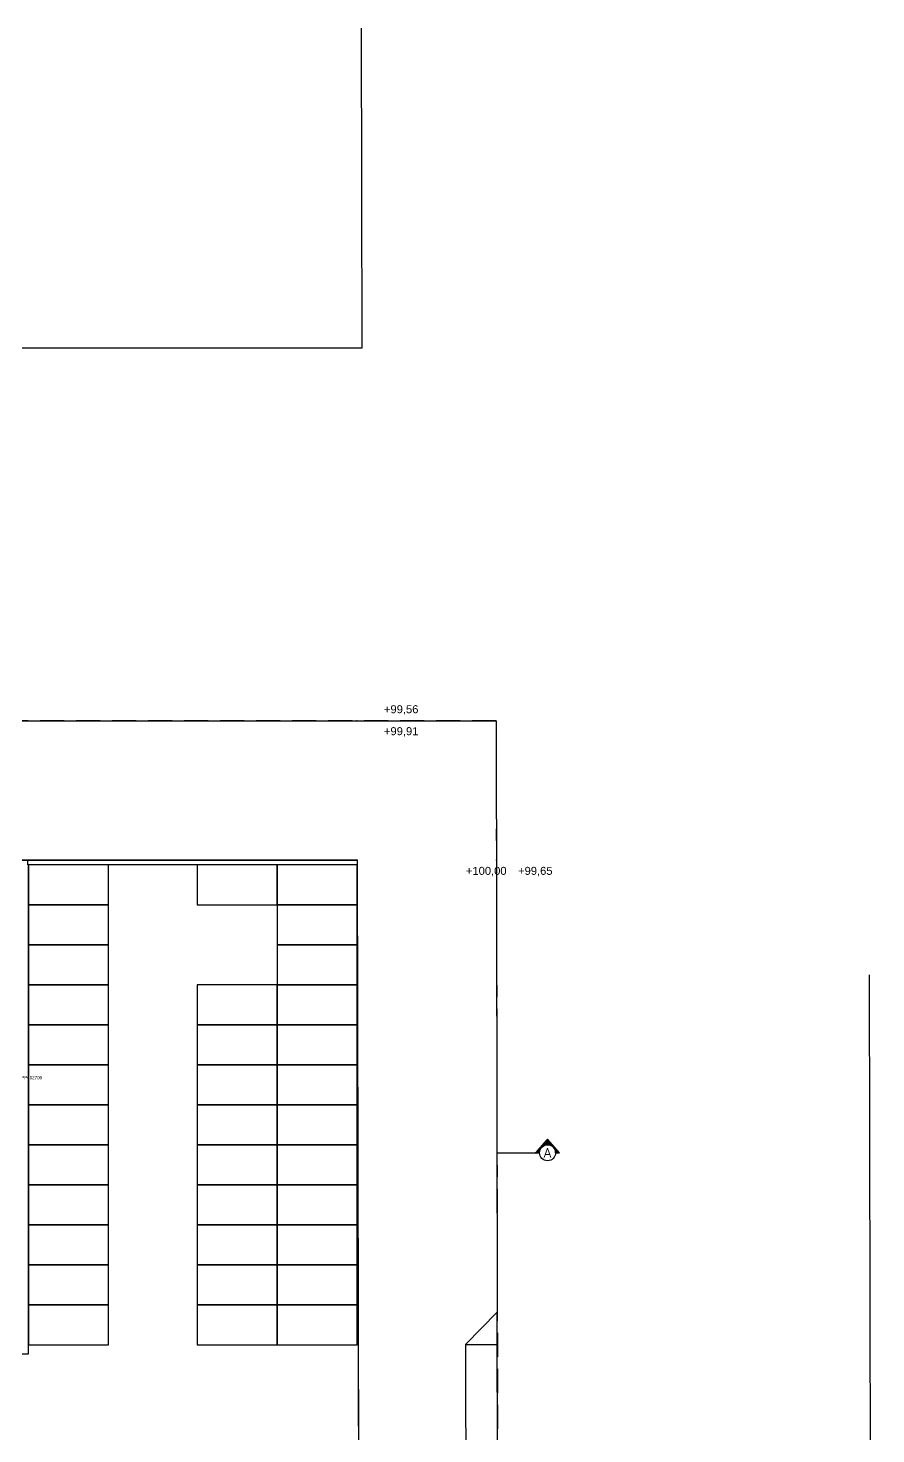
# Model space of a CAD drawing. Header units: millimetres. Extents: x 2698011 to 2856548, y 1019778 to 1210064.
# Drawn here: x 2817022 to 2843523, y 1155081 to 1199011 of the extents above; entities that cross this region are included whole.
import ezdxf
from ezdxf.enums import TextEntityAlignment as Align

# ---------------------------------------------------------------- set-up
doc = ezdxf.new("R2010")
doc.units = ezdxf.units.MM
doc.linetypes.add('HIDDEN', pattern=[0.375, 0.25, -0.125])
for name, color, linetype in [('.REVOQUE', 9, 'Continuous'), ('.signos y marcas', 9, 'Continuous'), ('Arq. Estacionamiento', 9, 'Continuous'), ('Arq. Niveles', 9, 'Continuous'), ('COSTAN-CAM-LAT NUM', 6, 'Continuous'), ('LOTES', 9, 'Continuous'), ('Mampostería', 9, 'Continuous'), ('piso', 9, 'Continuous'), ('Punto Cota', 9, 'Continuous')]:
    doc.layers.add(name, color=color, linetype=linetype)
doc.styles.add('BGOTHL', font='romans.shx')
doc.styles.add('costan', font='arial.ttf')
doc.styles.add('Estilo1', font='simplex.shx', dxfattribs={"height": 0.15})

# ---------------------------------------------------------------- blocks, each defined once
blk = doc.blocks.new('A$C1FB93DB3')
at = {"layer": 'LOTES', "ltscale": 3}
for p, q in [((0, 0), (101.705, -9.696)), ((-30.981, -12.946), (-21.026, -13.895)), ((-21.026, -13.895), (-29.323, -99.117)), ((-5.115, -15.585), (-13.398, -100.667)), ((-5.115, -15.585), (95.514, -25.178))]:
    blk.add_line(p, q, dxfattribs=at)
at = {"layer": 'LOTES', "linetype": 'HIDDEN', "ltscale": 3}
for q in [(-18.15, -104.575), (101.699, -21.398)]:
    blk.add_line((-9.024, -10.843), q, dxfattribs=at)
blk = doc.blocks.new('*X97')
at = {"color": 0}
for p, q in [((-0.725, 0), (-0.725, 0.002)), ((-0.713, 0), (-0.713, 0.016)), ((-0.7, 0), (-0.7, 0.03)), ((-0.688, 0), (-0.688, 0.045)), ((-0.675, 0), (-0.675, 0.059)), ((-0.663, 0), (-0.663, 0.073)), ((-0.65, 0), (-0.65, 0.088)), ((-0.638, 0), (-0.638, 0.102)), ((-0.625, 0), (-0.625, 0.116)), ((-0.613, 0), (-0.613, 0.13)), ((-0.6, 0), (-0.6, 0.145)), ((-0.588, 0.078), (-0.588, 0.159)), ((-0.575, 0.109), (-0.575, 0.173)), ((-0.563, 0.132), (-0.563, 0.188)), ((-0.55, 0.15), (-0.55, 0.202)), ((-0.538, 0.165), (-0.538, 0.216)), ((-0.525, 0.179), (-0.525, 0.23)), ((-0.513, 0.19), (-0.513, 0.245)), ((-0.5, 0.2), (-0.5, 0.259)), ((-0.488, 0.209), (-0.488, 0.273)), ((-0.475, 0.217), (-0.475, 0.288)), ((-0.463, 0.223), (-0.463, 0.302)), ((-0.45, 0.229), (-0.45, 0.316)), ((-0.438, 0.234), (-0.438, 0.33)), ((-0.425, 0.238), (-0.425, 0.345)), ((-0.413, 0.242), (-0.413, 0.359)), ((-0.4, 0.245), (-0.4, 0.373)), ((-0.388, 0.247), (-0.388, 0.388)), ((-0.375, 0.249), (-0.375, 0.402)), ((-0.362, 0.25), (-0.362, 0.416)), ((-0.35, 0.25), (-0.35, 0.43)), ((-0.338, 0.25), (-0.338, 0.416)), ((-0.325, 0.249), (-0.325, 0.402)), ((-0.312, 0.247), (-0.312, 0.388)), ((-0.3, 0.245), (-0.3, 0.373)), ((-0.287, 0.242), (-0.287, 0.359)), ((-0.275, 0.238), (-0.275, 0.345)), ((-0.263, 0.234), (-0.263, 0.33)), ((-0.25, 0.229), (-0.25, 0.316)), ((-0.237, 0.223), (-0.237, 0.302)), ((-0.225, 0.217), (-0.225, 0.288)), ((-0.212, 0.209), (-0.212, 0.273)), ((-0.2, 0.2), (-0.2, 0.259)), ((-0.188, 0.19), (-0.188, 0.245)), ((-0.175, 0.179), (-0.175, 0.23)), ((-0.163, 0.165), (-0.163, 0.216)), ((-0.15, 0.15), (-0.15, 0.202)), ((-0.138, 0.132), (-0.138, 0.188)), ((-0.125, 0.109), (-0.125, 0.173)), ((-0.113, 0.078), (-0.113, 0.159)), ((-0.1, 0), (-0.1, 0.145)), ((-0.087, 0), (-0.087, 0.13)), ((-0.075, 0), (-0.075, 0.116)), ((-0.062, 0), (-0.062, 0.102)), ((-0.05, 0), (-0.05, 0.088)), ((-0.037, 0), (-0.037, 0.073)), ((-0.025, 0), (-0.025, 0.059)), ((-0.013, 0), (-0.013, 0.045)), ((0, 0), (0, 0.03)), ((0.013, 0), (0.013, 0.016)), ((0.025, 0), (0.025, 0.002))]:
    blk.add_line(p, q, dxfattribs=at)
blk = doc.blocks.new('CRT-DIRD')
at = {"color": 4}
for p, q in [((0.35, 0.43), (-0.027, 0)), ((-0.027, 0), (0.1, 0)), ((0.727, 0), (0.35, 0.43)), ((0.6, 0), (0.727, 0))]:
    blk.add_line(p, q, dxfattribs=at)
blk.add_circle((0.35, 0), 0.25, dxfattribs=at)
blk.add_blockref('*X97', (0.7, 0), dxfattribs=at)
at = {"color": 4, "style": 'BGOTHL'}
blk.add_attdef('CORTE', text='', height=0.3, dxfattribs=at).set_placement((0.35, -0.15), align=Align.CENTER)

msp = doc.modelspace()

# ---------------------------------------------------------------- linework, layer by layer
at = {"layer": '.REVOQUE'}
for points in [[(2817031.732, 1173010.659), (2810033.084, 1173010.659), (2810033.084, 1172810.659), (2816611.73, 1172810.659)], [(2810053.084, 1157580.661), (2817031.732, 1157580.661), (2817031.732, 1172860.659)]]:
    msp.add_lwpolyline(points, dxfattribs=at)
at = {"layer": '.signos y marcas'}
msp.add_lwpolyline([(2831678.899, 1163864.274), (2832882.942, 1163864.274), (2832882.942, 1163864.274)], dxfattribs=at)
at = {"layer": 'Arq. Estacionamiento'}
for points in [[(2817031.732, 1172860.659), (2817031.732, 1171610.659), (2819531.732, 1171610.659), (2819531.732, 1172860.659)], [(2822310.826, 1172860.654), (2822310.826, 1171610.654), (2824810.826, 1171610.654), (2824810.826, 1172860.654)], [(2824810.826, 1172860.654), (2824810.826, 1171610.654), (2827310.826, 1171610.654), (2827310.826, 1172860.654)], [(2817031.732, 1171610.659), (2817031.732, 1170360.659), (2819531.732, 1170360.659), (2819531.732, 1171610.659)], [(2824810.826, 1171610.654), (2824810.826, 1170360.654), (2827310.826, 1170360.654), (2827310.826, 1171610.654)], [(2817031.732, 1170360.659), (2817031.732, 1169110.659), (2819531.732, 1169110.659), (2819531.732, 1170360.659)], [(2824810.826, 1170360.654), (2824810.826, 1169110.654), (2827310.826, 1169110.654), (2827310.826, 1170360.654)], [(2817031.732, 1169110.659), (2817031.732, 1167860.659), (2819531.732, 1167860.659), (2819531.732, 1169110.659)], [(2822310.826, 1169110.654), (2822310.826, 1167860.654), (2824810.826, 1167860.654), (2824810.826, 1169110.654)], [(2824810.826, 1169110.654), (2824810.826, 1167860.654), (2827310.826, 1167860.654), (2827310.826, 1169110.654)], [(2817031.732, 1167860.659), (2817031.732, 1166610.659), (2819531.732, 1166610.659), (2819531.732, 1167860.659)], [(2822310.826, 1167860.654), (2822310.826, 1166610.654), (2824810.826, 1166610.654), (2824810.826, 1167860.654)], [(2824810.826, 1167860.654), (2824810.826, 1166610.654), (2827310.826, 1166610.654), (2827310.826, 1167860.654)], [(2817031.732, 1166610.659), (2817031.732, 1165360.659), (2819531.732, 1165360.659), (2819531.732, 1166610.659)], [(2822310.826, 1166610.654), (2822310.826, 1165360.654), (2824810.826, 1165360.654), (2824810.826, 1166610.654)], [(2824810.826, 1166610.654), (2824810.826, 1165360.654), (2827310.826, 1165360.654), (2827310.826, 1166610.654)], [(2817031.732, 1165360.659), (2817031.732, 1164110.659), (2819531.732, 1164110.659), (2819531.732, 1165360.659)], [(2822310.826, 1165360.654), (2822310.826, 1164110.654), (2824810.826, 1164110.654), (2824810.826, 1165360.654)], [(2824810.826, 1165360.654), (2824810.826, 1164110.654), (2827310.826, 1164110.654), (2827310.826, 1165360.654)], [(2817031.732, 1164110.659), (2817031.732, 1162860.659), (2819531.732, 1162860.659), (2819531.732, 1164110.659)], [(2822310.826, 1164110.654), (2822310.826, 1162860.654), (2824810.826, 1162860.654), (2824810.826, 1164110.654)], [(2824810.826, 1164110.654), (2824810.826, 1162860.654), (2827310.826, 1162860.654), (2827310.826, 1164110.654)], [(2817031.732, 1162860.659), (2817031.732, 1161610.659), (2819531.732, 1161610.659), (2819531.732, 1162860.659)], [(2822310.826, 1162860.654), (2822310.826, 1161610.654), (2824810.826, 1161610.654), (2824810.826, 1162860.654)], [(2824810.826, 1162860.654), (2824810.826, 1161610.654), (2827310.826, 1161610.654), (2827310.826, 1162860.654)], [(2817031.732, 1161610.659), (2817031.732, 1160360.659), (2819531.732, 1160360.659), (2819531.732, 1161610.659)], [(2822310.826, 1161610.654), (2822310.826, 1160360.654), (2824810.826, 1160360.654), (2824810.826, 1161610.654)], [(2824810.826, 1161610.654), (2824810.826, 1160360.654), (2827310.826, 1160360.654), (2827310.826, 1161610.654)], [(2817031.732, 1160360.659), (2817031.732, 1159110.659), (2819531.732, 1159110.659), (2819531.732, 1160360.659)], [(2822310.826, 1160360.654), (2822310.826, 1159110.654), (2824810.826, 1159110.654), (2824810.826, 1160360.654)], [(2824810.826, 1160360.654), (2824810.826, 1159110.654), (2827310.826, 1159110.654), (2827310.826, 1160360.654)], [(2817031.732, 1159110.659), (2817031.732, 1157860.659), (2819531.732, 1157860.659), (2819531.732, 1159110.659)], [(2822310.826, 1159110.654), (2822310.826, 1157860.654), (2824810.826, 1157860.654), (2824810.826, 1159110.654)], [(2824810.826, 1159110.654), (2824810.826, 1157860.654), (2827310.826, 1157860.654), (2827310.826, 1159110.654)]]:
    msp.add_lwpolyline(points, close=True, dxfattribs=at)
at = {"layer": 'Mampostería'}
msp.add_lwpolyline([(2817011.732, 1173010.659), (2827310.525, 1173010.659), (2827310.525, 1172860.659), (2817011.732, 1172860.659), (2817011.732, 1173010.659)], dxfattribs=at)
at = {"layer": 'piso'}
for q in [(2831688.902, 1158882.314), (2831690.918, 1157878.292)]:
    msp.add_line((2830690.92, 1157876.284), q, dxfattribs=at)
msp.add_lwpolyline([(2737475.849, 1169210.659), (2737475.849, 1177360.659), (2831651.799, 1177360.659), (2831688.902, 1158882.314), (2830690.92, 1157876.284), (2830857.858, 1074736.738), (2831859.872, 1073734.724, -0.475176929), (2823806.113, 1068470.262, -0.006909903)], format="xyb", dxfattribs=at)
for points in [[(2741825.849, 1173010.659), (2827310.525, 1173010.659), (2827513.494, 1071926.241), (2741825.849, 1096710.659), (2741825.849, 1173010.659)], [(2831688.902, 1158882.314), (2830690.92, 1157876.284), (2830857.858, 1074736.738), (2831859.872, 1073734.724), (2831688.902, 1158882.314)]]:
    msp.add_lwpolyline(points, dxfattribs=at)
at = {"layer": 'Punto Cota'}
for p in [(2827301.79, 1177360.659, 99560), (2831660.533, 1173010.659, 99650)]:
    msp.add_point(p, dxfattribs=at)
at = {"layer": 'Punto Cota', "lineweight": 9}
msp.add_point((2827310.525, 1173010.659, 100020), dxfattribs=at)

# ---------------------------------------------------------------- block references
at = {"layer": '.signos y marcas', "xscale": 1000, "yscale": 1000, "zscale": 1000}
msp.add_blockref('CRT-DIRD', (2832909.517, 1163864.281), dxfattribs=at).add_auto_attribs({'CORTE': 'A'})
at = {"xscale": 1000, "yscale": 1000, "zscale": 1000, "rotation": 275.5607761118083}
msp.add_blockref('A$C1FB93DB3', (2843317.747, 1169430.057), dxfattribs=at)

# ---------------------------------------------------------------- texts
at = {"layer": 'Arq. Niveles', "char_height": 250, "width": 1800, "attachment_point": 3, "rotation": 0.0000089, "style": 'Estilo1'}
for s, insert in [('{\\fArial|b0|i0|c0|p34;+99,56}', (2829222.426, 1177850.586)), ('{\\fArial|b0|i0|c0|p34;+99,91}', (2829222.426, 1177164.716)), ('{\\fArial|b0|i0|c0|p34;+100,00}', (2831978.734, 1172800.446)), ('{\\fArial|b0|i0|c0|p34;+99,65}', (2833415.386, 1172800.446))]:
    msp.add_mtext(s, dxfattribs=dict(at, insert=insert))
at = {"layer": 'COSTAN-CAM-LAT NUM', "insert": (2817085.894, 1166210.661), "char_height": 100, "attachment_point": 5, "rotation": 0.0000002, "style": 'costan'}
msp.add_mtext('PPP602700', dxfattribs=at)

doc.saveas('drawing.dxf')
